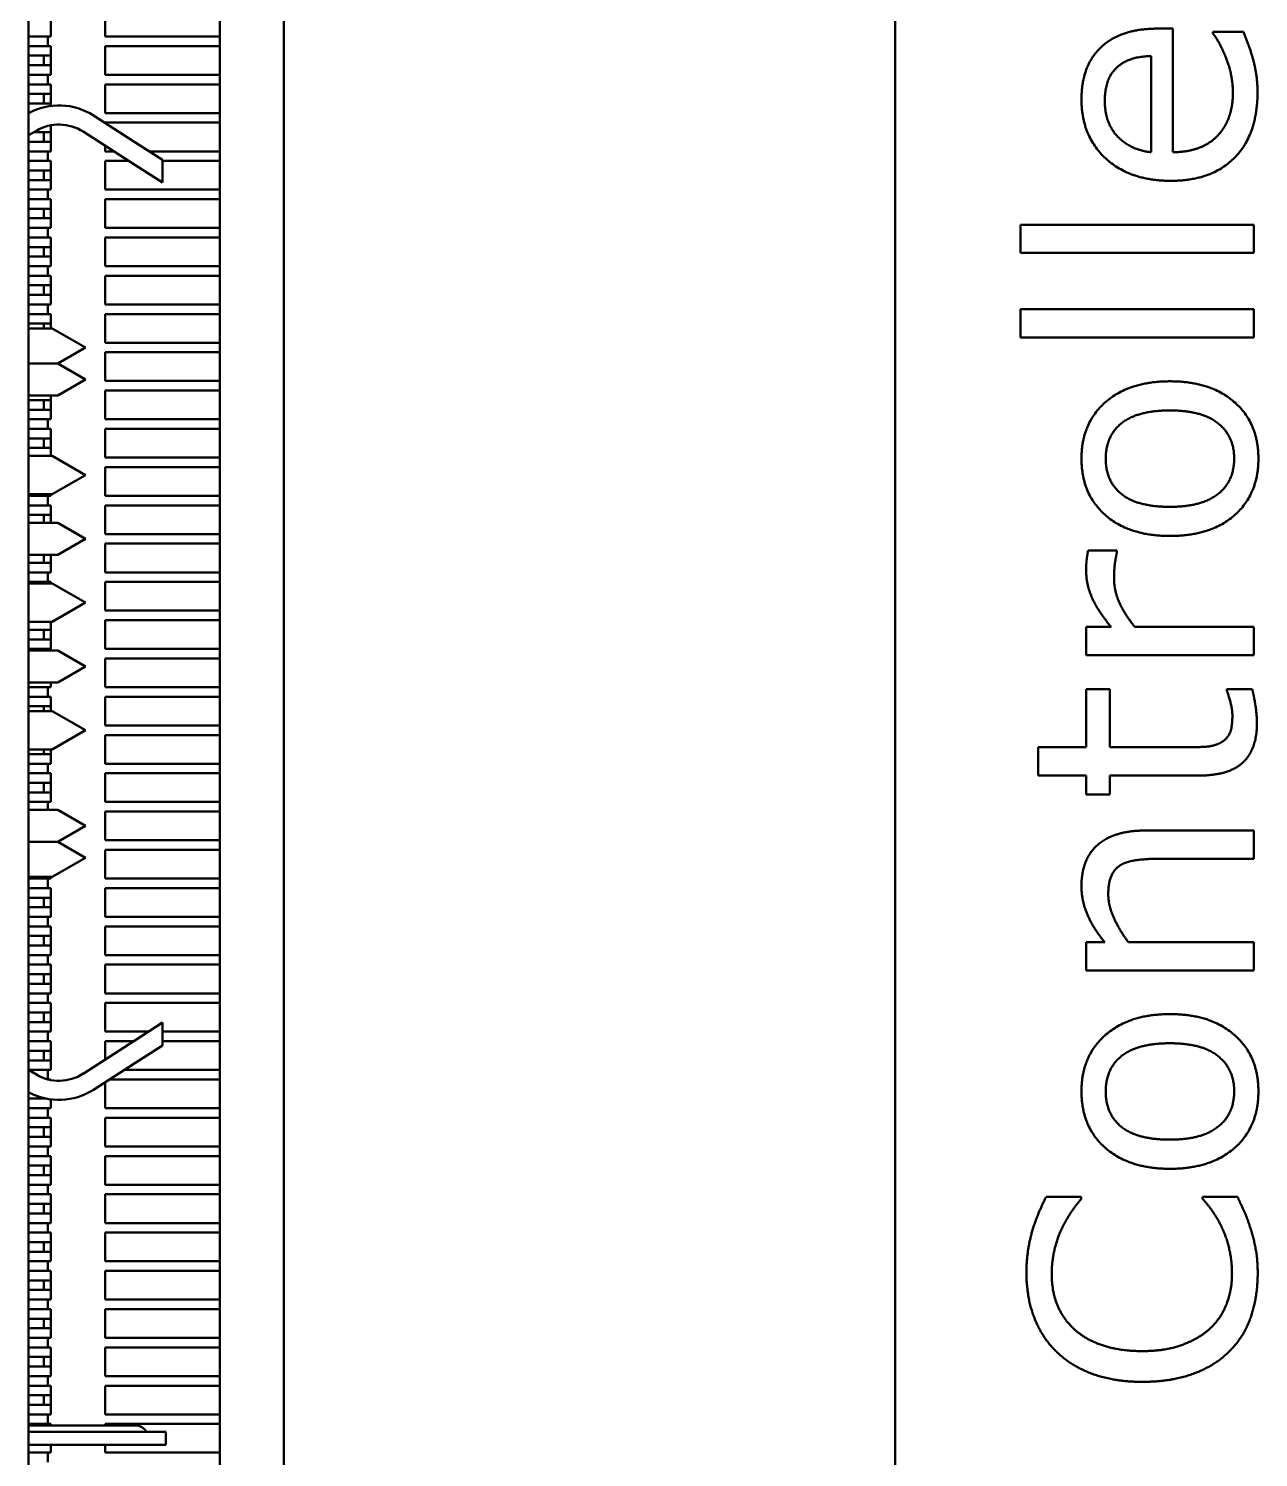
# Model space of a CAD drawing. Header units: millimetres. Extents: x 3118 to 4801, y 919 to 1849.
# Drawn here: x 3333.26 to 3352.54, y 1596.98 to 1619.38 of the extents above; entities that cross this region are included whole.
import ezdxf

# ---------------------------------------------------------------- set-up
doc = ezdxf.new("R2010")
doc.units = ezdxf.units.MM
doc.header["$LTSCALE"] = 1.8
doc.layers.add('외형선(ISO)', color=7, linetype='Continuous', lineweight=50)

msp = doc.modelspace()

# ---------------------------------------------------------------- linework, layer by layer
at = {"layer": '외형선(ISO)'}
for p, q in [((3336.26, 1642.327), (3336.26, 1548.727)), ((3333.26, 1640.527), (3333.26, 1550.527)), ((3337.26, 1639.227), (3337.26, 1551.827)), ((3346.845, 1551.827), (3346.845, 1639.227)), ((3333.61, 1619.702), (3333.61, 1619.252)), ((3334.46, 1619.702), (3334.46, 1619.252)), ((3333.56, 1619.252), (3333.26, 1619.252)), ((3333.61, 1619.252), (3333.56, 1619.252)), ((3333.56, 1619.252), (3333.56, 1619.102)), ((3336.26, 1619.252), (3334.46, 1619.252)), ((3351.198, 1619.376), (3350.958, 1619.376)), ((3351.198, 1617.439), (3351.198, 1619.376)), ((3351.824, 1619.324), (3351.824, 1619.302)), ((3352.307, 1619.324), (3351.824, 1619.324)), ((3333.56, 1619.102), (3333.26, 1619.102)), ((3333.61, 1619.102), (3333.56, 1619.102)), ((3333.61, 1619.102), (3333.61, 1618.652)), ((3334.46, 1619.102), (3334.46, 1618.652)), ((3336.26, 1619.102), (3334.46, 1619.102)), ((3333.498, 1618.952), (3333.26, 1618.952)), ((3333.498, 1618.802), (3333.26, 1618.802)), ((3333.61, 1618.952), (3333.498, 1618.952)), ((3333.498, 1618.952), (3333.498, 1618.802)), ((3333.61, 1618.802), (3333.498, 1618.802)), ((3350.861, 1618.944), (3350.861, 1617.439)), ((3333.56, 1618.652), (3333.26, 1618.652)), ((3333.61, 1618.652), (3333.56, 1618.652)), ((3333.56, 1618.652), (3333.56, 1618.502)), ((3336.26, 1618.652), (3334.46, 1618.652)), ((3333.56, 1618.502), (3333.26, 1618.502)), ((3333.498, 1618.352), (3333.26, 1618.352)), ((3333.61, 1618.352), (3333.498, 1618.352)), ((3333.498, 1618.352), (3333.498, 1618.202)), ((3333.61, 1618.502), (3333.56, 1618.502)), ((3333.61, 1618.502), (3333.61, 1618.164)), ((3334.46, 1618.502), (3334.46, 1618.052)), ((3336.26, 1618.502), (3334.46, 1618.502)), ((3333.498, 1618.202), (3333.26, 1618.202)), ((3333.61, 1618.202), (3333.498, 1618.202)), ((3333.262, 1618.052), (3333.26, 1618.052)), ((3334.924, 1617.598), (3334.278, 1618.014)), ((3336.26, 1618.052), (3334.46, 1618.052)), ((3334.46, 1617.902), (3334.46, 1617.897)), ((3336.26, 1617.902), (3334.46, 1617.902)), ((3333.26, 1617.704), (3333.383, 1617.776)), ((3333.498, 1617.752), (3333.342, 1617.752)), ((3333.61, 1617.752), (3333.498, 1617.752)), ((3333.498, 1617.752), (3333.498, 1617.602)), ((3333.61, 1617.861), (3333.61, 1617.452)), ((3334.924, 1617.241), (3334.116, 1617.761)), ((3333.498, 1617.602), (3333.26, 1617.602)), ((3333.61, 1617.602), (3333.498, 1617.602)), ((3334.46, 1617.54), (3334.46, 1617.452)), ((3335.36, 1617.318), (3334.924, 1617.598)), ((3333.56, 1617.452), (3333.26, 1617.452)), ((3333.56, 1617.302), (3333.26, 1617.302)), ((3333.61, 1617.452), (3333.56, 1617.452)), ((3333.56, 1617.452), (3333.56, 1617.302)), ((3333.61, 1617.302), (3333.56, 1617.302)), ((3333.61, 1617.302), (3333.61, 1616.852)), ((3334.596, 1617.452), (3334.46, 1617.452)), ((3334.46, 1617.302), (3334.46, 1616.852)), ((3334.829, 1617.302), (3334.46, 1617.302)), ((3335.36, 1616.961), (3334.924, 1617.241)), ((3336.26, 1617.452), (3335.151, 1617.452)), ((3335.36, 1617.318), (3335.36, 1616.961)), ((3336.26, 1617.302), (3335.36, 1617.302)), ((3333.498, 1617.152), (3333.26, 1617.152)), ((3333.61, 1617.152), (3333.498, 1617.152)), ((3333.498, 1617.152), (3333.498, 1617.002)), ((3333.498, 1617.002), (3333.26, 1617.002)), ((3333.56, 1616.852), (3333.26, 1616.852)), ((3333.61, 1617.002), (3333.498, 1617.002)), ((3333.61, 1616.852), (3333.56, 1616.852)), ((3333.56, 1616.852), (3333.56, 1616.702)), ((3336.26, 1616.852), (3334.46, 1616.852)), ((3333.56, 1616.702), (3333.26, 1616.702)), ((3333.61, 1616.702), (3333.56, 1616.702)), ((3333.61, 1616.702), (3333.61, 1616.252)), ((3334.46, 1616.702), (3334.46, 1616.252)), ((3336.26, 1616.702), (3334.46, 1616.702)), ((3333.498, 1616.552), (3333.26, 1616.552)), ((3333.498, 1616.402), (3333.26, 1616.402)), ((3333.61, 1616.552), (3333.498, 1616.552)), ((3333.498, 1616.552), (3333.498, 1616.402)), ((3333.61, 1616.402), (3333.498, 1616.402)), ((3333.56, 1616.252), (3333.26, 1616.252)), ((3333.61, 1616.252), (3333.56, 1616.252)), ((3333.56, 1616.252), (3333.56, 1616.102)), ((3336.26, 1616.252), (3334.46, 1616.252)), ((3348.81, 1616.302), (3348.81, 1615.859)), ((3352.467, 1616.302), (3348.81, 1616.302)), ((3352.467, 1615.859), (3352.467, 1616.302)), ((3333.56, 1616.102), (3333.26, 1616.102)), ((3333.498, 1615.952), (3333.26, 1615.952)), ((3333.61, 1615.952), (3333.498, 1615.952)), ((3333.498, 1615.952), (3333.498, 1615.802)), ((3333.61, 1616.102), (3333.56, 1616.102)), ((3333.61, 1616.102), (3333.61, 1615.652)), ((3334.46, 1616.102), (3334.46, 1615.652)), ((3336.26, 1616.102), (3334.46, 1616.102)), ((3333.498, 1615.802), (3333.26, 1615.802)), ((3333.61, 1615.802), (3333.498, 1615.802)), ((3348.81, 1615.859), (3352.467, 1615.859)), ((3333.56, 1615.652), (3333.26, 1615.652)), ((3333.56, 1615.502), (3333.26, 1615.502)), ((3333.61, 1615.652), (3333.56, 1615.652)), ((3333.56, 1615.652), (3333.56, 1615.502)), ((3333.61, 1615.502), (3333.56, 1615.502)), ((3333.61, 1615.502), (3333.61, 1615.052)), ((3336.26, 1615.652), (3334.46, 1615.652)), ((3334.46, 1615.502), (3334.46, 1615.052)), ((3336.26, 1615.502), (3334.46, 1615.502)), ((3333.498, 1615.352), (3333.26, 1615.352)), ((3333.61, 1615.352), (3333.498, 1615.352)), ((3333.498, 1615.352), (3333.498, 1615.202)), ((3333.498, 1615.202), (3333.26, 1615.202)), ((3333.56, 1615.052), (3333.26, 1615.052)), ((3333.61, 1615.202), (3333.498, 1615.202)), ((3333.61, 1615.052), (3333.56, 1615.052)), ((3333.56, 1615.052), (3333.56, 1614.902)), ((3336.26, 1615.052), (3334.46, 1615.052)), ((3333.56, 1614.902), (3333.26, 1614.902)), ((3333.61, 1614.902), (3333.56, 1614.902)), ((3333.61, 1614.902), (3333.61, 1614.677)), ((3334.46, 1614.902), (3334.46, 1614.452)), ((3336.26, 1614.902), (3334.46, 1614.902)), ((3348.81, 1614.979), (3348.81, 1614.536)), ((3352.467, 1614.979), (3348.81, 1614.979)), ((3352.467, 1614.536), (3352.467, 1614.979)), ((3333.498, 1614.752), (3333.26, 1614.752)), ((3333.26, 1614.677), (3333.63, 1614.677)), ((3333.61, 1614.752), (3333.498, 1614.752)), ((3333.498, 1614.752), (3333.498, 1614.677)), ((3333.63, 1614.677), (3334.15, 1614.377)), ((3334.15, 1614.377), (3333.717, 1614.127)), ((3336.26, 1614.452), (3334.46, 1614.452)), ((3348.81, 1614.536), (3352.467, 1614.536)), ((3333.26, 1614.127), (3333.717, 1614.127)), ((3333.717, 1614.127), (3334.15, 1613.877)), ((3334.46, 1614.302), (3334.46, 1613.852)), ((3336.26, 1614.302), (3334.46, 1614.302)), ((3334.15, 1613.877), (3333.717, 1613.627)), ((3336.26, 1613.852), (3334.46, 1613.852)), ((3334.46, 1613.702), (3334.46, 1613.252)), ((3336.26, 1613.702), (3334.46, 1613.702)), ((3333.717, 1613.627), (3333.26, 1613.627)), ((3333.498, 1613.552), (3333.26, 1613.552)), ((3333.61, 1613.552), (3333.498, 1613.552)), ((3333.498, 1613.552), (3333.498, 1613.402)), ((3333.61, 1613.627), (3333.61, 1613.252)), ((3333.498, 1613.402), (3333.26, 1613.402)), ((3333.56, 1613.252), (3333.26, 1613.252)), ((3333.61, 1613.402), (3333.498, 1613.402)), ((3333.61, 1613.252), (3333.56, 1613.252)), ((3333.56, 1613.252), (3333.56, 1613.102)), ((3336.26, 1613.252), (3334.46, 1613.252)), ((3333.56, 1613.102), (3333.26, 1613.102)), ((3333.61, 1613.102), (3333.56, 1613.102)), ((3333.61, 1613.102), (3333.61, 1612.677)), ((3334.46, 1613.102), (3334.46, 1612.652)), ((3336.26, 1613.102), (3334.46, 1613.102)), ((3333.498, 1612.952), (3333.26, 1612.952)), ((3333.498, 1612.802), (3333.26, 1612.802)), ((3333.61, 1612.952), (3333.498, 1612.952)), ((3333.498, 1612.952), (3333.498, 1612.802)), ((3333.61, 1612.802), (3333.498, 1612.802)), ((3333.26, 1612.677), (3333.63, 1612.677)), ((3333.63, 1612.677), (3334.15, 1612.377)), ((3336.26, 1612.652), (3334.46, 1612.652)), ((3334.15, 1612.377), (3333.63, 1612.077)), ((3334.46, 1612.502), (3334.46, 1612.052)), ((3336.26, 1612.502), (3334.46, 1612.502)), ((3333.63, 1612.077), (3333.26, 1612.077)), ((3333.56, 1612.052), (3333.26, 1612.052)), ((3333.56, 1611.902), (3333.26, 1611.902)), ((3333.61, 1612.052), (3333.56, 1612.052)), ((3333.56, 1612.052), (3333.56, 1611.902)), ((3333.61, 1611.902), (3333.56, 1611.902)), ((3333.61, 1612.077), (3333.61, 1612.052)), ((3333.61, 1611.902), (3333.61, 1611.627)), ((3336.26, 1612.052), (3334.46, 1612.052)), ((3334.46, 1611.902), (3334.46, 1611.452)), ((3336.26, 1611.902), (3334.46, 1611.902)), ((3333.498, 1611.752), (3333.26, 1611.752)), ((3333.61, 1611.752), (3333.498, 1611.752)), ((3333.498, 1611.752), (3333.498, 1611.627)), ((3333.717, 1611.627), (3333.26, 1611.627)), ((3333.717, 1611.627), (3334.15, 1611.377)), ((3336.26, 1611.452), (3334.46, 1611.452)), ((3334.15, 1611.377), (3333.717, 1611.127)), ((3334.46, 1611.302), (3334.46, 1610.852)), ((3336.26, 1611.302), (3334.46, 1611.302)), ((3350.324, 1611.193), (3349.87, 1611.193)), ((3350.324, 1611.17), (3350.324, 1611.193)), ((3333.26, 1611.127), (3333.717, 1611.127)), ((3333.498, 1611.002), (3333.26, 1611.002)), ((3333.498, 1611.127), (3333.498, 1611.002)), ((3333.61, 1611.002), (3333.498, 1611.002)), ((3333.61, 1611.127), (3333.61, 1610.852)), ((3333.56, 1610.852), (3333.26, 1610.852)), ((3333.61, 1610.852), (3333.56, 1610.852)), ((3333.56, 1610.852), (3333.56, 1610.702)), ((3336.26, 1610.852), (3334.46, 1610.852)), ((3333.56, 1610.702), (3333.26, 1610.702)), ((3333.26, 1610.677), (3333.63, 1610.677)), ((3333.61, 1610.702), (3333.56, 1610.702)), ((3333.61, 1610.702), (3333.61, 1610.677)), ((3333.63, 1610.677), (3334.15, 1610.377)), ((3334.46, 1610.702), (3334.46, 1610.252)), ((3336.26, 1610.702), (3334.46, 1610.702)), ((3334.15, 1610.377), (3333.63, 1610.077)), ((3333.63, 1610.077), (3333.26, 1610.077)), ((3333.61, 1610.077), (3333.61, 1609.652)), ((3336.26, 1610.252), (3334.46, 1610.252)), ((3334.46, 1610.102), (3334.46, 1609.652)), ((3336.26, 1610.102), (3334.46, 1610.102)), ((3333.498, 1609.952), (3333.26, 1609.952)), ((3333.61, 1609.952), (3333.498, 1609.952)), ((3333.498, 1609.952), (3333.498, 1609.802)), ((3349.841, 1609.996), (3349.841, 1609.553)), ((3350.23, 1609.996), (3349.841, 1609.996)), ((3352.467, 1609.996), (3350.604, 1609.996)), ((3352.467, 1609.553), (3352.467, 1609.996)), ((3333.498, 1609.802), (3333.26, 1609.802)), ((3333.56, 1609.652), (3333.26, 1609.652)), ((3333.717, 1609.627), (3333.26, 1609.627)), ((3333.61, 1609.802), (3333.498, 1609.802)), ((3333.61, 1609.652), (3333.56, 1609.652)), ((3333.56, 1609.652), (3333.56, 1609.627)), ((3333.717, 1609.627), (3334.15, 1609.377)), ((3336.26, 1609.652), (3334.46, 1609.652)), ((3334.46, 1609.502), (3334.46, 1609.052)), ((3336.26, 1609.502), (3334.46, 1609.502)), ((3349.841, 1609.553), (3352.467, 1609.553)), ((3334.15, 1609.377), (3333.717, 1609.127)), ((3333.26, 1609.127), (3333.717, 1609.127)), ((3333.56, 1609.052), (3333.26, 1609.052)), ((3333.61, 1609.052), (3333.56, 1609.052)), ((3333.56, 1609.052), (3333.56, 1608.902)), ((3333.61, 1609.127), (3333.61, 1609.052)), ((3336.26, 1609.052), (3334.46, 1609.052)), ((3349.841, 1609.019), (3349.841, 1608.11)), ((3350.213, 1609.019), (3349.841, 1609.019)), ((3350.213, 1608.11), (3350.213, 1609.019)), ((3352.047, 1609.019), (3352.047, 1608.996)), ((3352.444, 1609.019), (3352.047, 1609.019)), ((3333.56, 1608.902), (3333.26, 1608.902)), ((3333.498, 1608.752), (3333.26, 1608.752)), ((3333.61, 1608.752), (3333.498, 1608.752)), ((3333.498, 1608.752), (3333.498, 1608.677)), ((3333.61, 1608.902), (3333.56, 1608.902)), ((3333.61, 1608.902), (3333.61, 1608.677)), ((3334.46, 1608.902), (3334.46, 1608.452)), ((3336.26, 1608.902), (3334.46, 1608.902)), ((3333.26, 1608.677), (3333.63, 1608.677)), ((3333.63, 1608.677), (3334.15, 1608.377)), ((3334.15, 1608.377), (3333.63, 1608.077)), ((3336.26, 1608.452), (3334.46, 1608.452)), ((3334.46, 1608.302), (3334.46, 1607.852)), ((3336.26, 1608.302), (3334.46, 1608.302)), ((3333.63, 1608.077), (3333.26, 1608.077)), ((3333.498, 1608.077), (3333.498, 1608.002)), ((3333.61, 1608.077), (3333.61, 1607.852)), ((3349.087, 1608.11), (3349.087, 1607.667)), ((3349.841, 1608.11), (3349.087, 1608.11)), ((3351.41, 1608.11), (3350.213, 1608.11)), ((3333.498, 1608.002), (3333.26, 1608.002)), ((3333.56, 1607.852), (3333.26, 1607.852)), ((3333.61, 1608.002), (3333.498, 1608.002)), ((3333.61, 1607.852), (3333.56, 1607.852)), ((3333.56, 1607.852), (3333.56, 1607.702)), ((3336.26, 1607.852), (3334.46, 1607.852)), ((3333.56, 1607.702), (3333.26, 1607.702)), ((3333.61, 1607.702), (3333.56, 1607.702)), ((3333.61, 1607.702), (3333.61, 1607.252)), ((3334.46, 1607.702), (3334.46, 1607.252)), ((3336.26, 1607.702), (3334.46, 1607.702)), ((3349.087, 1607.667), (3349.841, 1607.667)), ((3349.841, 1607.667), (3349.841, 1607.37)), ((3350.213, 1607.667), (3351.61, 1607.667)), ((3350.213, 1607.37), (3350.213, 1607.667)), ((3333.498, 1607.552), (3333.26, 1607.552)), ((3333.498, 1607.402), (3333.26, 1607.402)), ((3333.61, 1607.552), (3333.498, 1607.552)), ((3333.498, 1607.552), (3333.498, 1607.402)), ((3333.61, 1607.402), (3333.498, 1607.402)), ((3333.56, 1607.252), (3333.26, 1607.252)), ((3333.61, 1607.252), (3333.56, 1607.252)), ((3333.56, 1607.252), (3333.56, 1607.127)), ((3336.26, 1607.252), (3334.46, 1607.252)), ((3349.841, 1607.37), (3350.213, 1607.37)), ((3333.26, 1607.127), (3333.717, 1607.127)), ((3333.717, 1607.127), (3334.15, 1606.877)), ((3334.46, 1607.102), (3334.46, 1606.652)), ((3336.26, 1607.102), (3334.46, 1607.102)), ((3334.15, 1606.877), (3333.717, 1606.627)), ((3352.467, 1606.804), (3350.761, 1606.804)), ((3352.467, 1606.362), (3352.467, 1606.804)), ((3333.717, 1606.627), (3333.26, 1606.627)), ((3333.717, 1606.627), (3334.15, 1606.377)), ((3336.26, 1606.652), (3334.46, 1606.652)), ((3334.46, 1606.502), (3334.46, 1606.052)), ((3336.26, 1606.502), (3334.46, 1606.502)), ((3334.15, 1606.377), (3333.63, 1606.077)), ((3350.97, 1606.362), (3352.467, 1606.362)), ((3333.63, 1606.077), (3333.26, 1606.077)), ((3333.56, 1606.052), (3333.26, 1606.052)), ((3333.61, 1606.052), (3333.56, 1606.052)), ((3333.56, 1606.052), (3333.56, 1605.902)), ((3333.61, 1606.077), (3333.61, 1606.052)), ((3336.26, 1606.052), (3334.46, 1606.052)), ((3333.56, 1605.902), (3333.26, 1605.902)), ((3333.61, 1605.902), (3333.56, 1605.902)), ((3333.61, 1605.902), (3333.61, 1605.452)), ((3334.46, 1605.902), (3334.46, 1605.452)), ((3336.26, 1605.902), (3334.46, 1605.902)), ((3333.498, 1605.752), (3333.26, 1605.752)), ((3333.498, 1605.602), (3333.26, 1605.602)), ((3333.61, 1605.752), (3333.498, 1605.752)), ((3333.498, 1605.752), (3333.498, 1605.602)), ((3333.61, 1605.602), (3333.498, 1605.602)), ((3333.56, 1605.452), (3333.26, 1605.452)), ((3333.61, 1605.452), (3333.56, 1605.452)), ((3333.56, 1605.452), (3333.56, 1605.302)), ((3336.26, 1605.452), (3334.46, 1605.452)), ((3333.56, 1605.302), (3333.26, 1605.302)), ((3333.498, 1605.152), (3333.26, 1605.152)), ((3333.61, 1605.152), (3333.498, 1605.152)), ((3333.498, 1605.152), (3333.498, 1605.002)), ((3333.61, 1605.302), (3333.56, 1605.302)), ((3333.61, 1605.302), (3333.61, 1604.852)), ((3334.46, 1605.302), (3334.46, 1604.852)), ((3336.26, 1605.302), (3334.46, 1605.302)), ((3333.498, 1605.002), (3333.26, 1605.002)), ((3333.61, 1605.002), (3333.498, 1605.002)), ((3349.841, 1605.053), (3349.841, 1604.61)), ((3350.133, 1605.053), (3349.841, 1605.053)), ((3352.467, 1605.053), (3350.504, 1605.053)), ((3352.467, 1604.61), (3352.467, 1605.053)), ((3333.56, 1604.852), (3333.26, 1604.852)), ((3333.56, 1604.702), (3333.26, 1604.702)), ((3333.61, 1604.852), (3333.56, 1604.852)), ((3333.56, 1604.852), (3333.56, 1604.702)), ((3333.61, 1604.702), (3333.56, 1604.702)), ((3333.61, 1604.702), (3333.61, 1604.252)), ((3336.26, 1604.852), (3334.46, 1604.852)), ((3334.46, 1604.702), (3334.46, 1604.252)), ((3336.26, 1604.702), (3334.46, 1604.702)), ((3333.498, 1604.552), (3333.26, 1604.552)), ((3333.61, 1604.552), (3333.498, 1604.552)), ((3333.498, 1604.552), (3333.498, 1604.402)), ((3349.841, 1604.61), (3352.467, 1604.61)), ((3333.498, 1604.402), (3333.26, 1604.402)), ((3333.56, 1604.252), (3333.26, 1604.252)), ((3333.61, 1604.402), (3333.498, 1604.402)), ((3333.61, 1604.252), (3333.56, 1604.252)), ((3333.56, 1604.252), (3333.56, 1604.102)), ((3336.26, 1604.252), (3334.46, 1604.252)), ((3333.56, 1604.102), (3333.26, 1604.102)), ((3333.61, 1604.102), (3333.56, 1604.102)), ((3333.61, 1604.102), (3333.61, 1603.652)), ((3334.46, 1604.102), (3334.46, 1603.652)), ((3336.26, 1604.102), (3334.46, 1604.102)), ((3333.498, 1603.952), (3333.26, 1603.952)), ((3333.498, 1603.802), (3333.26, 1603.802)), ((3333.61, 1603.952), (3333.498, 1603.952)), ((3333.498, 1603.952), (3333.498, 1603.802)), ((3333.61, 1603.802), (3333.498, 1603.802)), ((3334.924, 1603.513), (3335.36, 1603.793)), ((3335.36, 1603.437), (3335.36, 1603.793)), ((3333.56, 1603.652), (3333.26, 1603.652)), ((3333.61, 1603.652), (3333.56, 1603.652)), ((3333.56, 1603.652), (3333.56, 1603.502)), ((3335.14, 1603.652), (3334.46, 1603.652)), ((3336.26, 1603.652), (3335.36, 1603.652)), ((3333.56, 1603.502), (3333.26, 1603.502)), ((3333.498, 1603.352), (3333.26, 1603.352)), ((3333.61, 1603.352), (3333.498, 1603.352)), ((3333.498, 1603.352), (3333.498, 1603.202)), ((3333.61, 1603.502), (3333.56, 1603.502)), ((3333.61, 1603.502), (3333.61, 1603.052)), ((3334.116, 1602.993), (3334.924, 1603.513)), ((3334.46, 1603.502), (3334.46, 1603.214)), ((3334.907, 1603.502), (3334.46, 1603.502)), ((3334.924, 1603.157), (3335.36, 1603.437)), ((3336.26, 1603.502), (3335.36, 1603.502)), ((3333.498, 1603.202), (3333.26, 1603.202)), ((3333.61, 1603.202), (3333.498, 1603.202)), ((3334.278, 1602.741), (3334.924, 1603.157)), ((3333.56, 1603.052), (3333.26, 1603.052)), ((3333.383, 1602.978), (3333.26, 1603.051)), ((3333.61, 1603.052), (3333.56, 1603.052)), ((3333.56, 1603.052), (3333.56, 1602.905)), ((3333.61, 1602.902), (3333.57, 1602.902)), ((3333.61, 1602.902), (3333.61, 1602.894)), ((3336.26, 1602.902), (3334.529, 1602.902)), ((3336.26, 1603.052), (3334.762, 1603.052)), ((3334.46, 1602.858), (3334.46, 1602.452)), ((3333.498, 1602.602), (3333.26, 1602.602)), ((3333.56, 1602.452), (3333.26, 1602.452)), ((3333.498, 1602.611), (3333.498, 1602.602)), ((3333.537, 1602.602), (3333.498, 1602.602)), ((3333.61, 1602.452), (3333.56, 1602.452)), ((3333.56, 1602.452), (3333.56, 1602.302)), ((3333.61, 1602.59), (3333.61, 1602.452)), ((3336.26, 1602.452), (3334.46, 1602.452)), ((3333.56, 1602.302), (3333.26, 1602.302)), ((3333.61, 1602.302), (3333.56, 1602.302)), ((3333.61, 1602.302), (3333.61, 1601.852)), ((3334.46, 1602.302), (3334.46, 1601.852)), ((3336.26, 1602.302), (3334.46, 1602.302)), ((3333.498, 1602.152), (3333.26, 1602.152)), ((3333.498, 1602.002), (3333.26, 1602.002)), ((3333.61, 1602.152), (3333.498, 1602.152)), ((3333.498, 1602.152), (3333.498, 1602.002)), ((3333.61, 1602.002), (3333.498, 1602.002)), ((3333.56, 1601.852), (3333.26, 1601.852)), ((3333.61, 1601.852), (3333.56, 1601.852)), ((3333.56, 1601.852), (3333.56, 1601.702)), ((3336.26, 1601.852), (3334.46, 1601.852)), ((3333.56, 1601.702), (3333.26, 1601.702)), ((3333.498, 1601.552), (3333.26, 1601.552)), ((3333.61, 1601.552), (3333.498, 1601.552)), ((3333.498, 1601.552), (3333.498, 1601.402)), ((3333.61, 1601.702), (3333.56, 1601.702)), ((3333.61, 1601.702), (3333.61, 1601.252)), ((3334.46, 1601.702), (3334.46, 1601.252)), ((3336.26, 1601.702), (3334.46, 1601.702)), ((3333.498, 1601.402), (3333.26, 1601.402)), ((3333.61, 1601.402), (3333.498, 1601.402)), ((3333.56, 1601.252), (3333.26, 1601.252)), ((3333.56, 1601.102), (3333.26, 1601.102)), ((3333.61, 1601.252), (3333.56, 1601.252)), ((3333.56, 1601.252), (3333.56, 1601.102)), ((3333.61, 1601.102), (3333.56, 1601.102)), ((3333.61, 1601.102), (3333.61, 1600.652)), ((3336.26, 1601.252), (3334.46, 1601.252)), ((3334.46, 1601.102), (3334.46, 1600.652)), ((3336.26, 1601.102), (3334.46, 1601.102)), ((3333.498, 1600.952), (3333.26, 1600.952)), ((3333.61, 1600.952), (3333.498, 1600.952)), ((3333.498, 1600.952), (3333.498, 1600.802)), ((3349.764, 1601.064), (3349.213, 1601.064)), ((3349.764, 1601.03), (3349.764, 1601.064)), ((3351.667, 1601.064), (3351.667, 1601.03)), ((3352.213, 1601.064), (3351.667, 1601.064)), ((3333.498, 1600.802), (3333.26, 1600.802)), ((3333.61, 1600.802), (3333.498, 1600.802)), ((3333.56, 1600.652), (3333.26, 1600.652)), ((3333.56, 1600.502), (3333.26, 1600.502)), ((3333.61, 1600.652), (3333.56, 1600.652)), ((3333.56, 1600.652), (3333.56, 1600.502)), ((3333.61, 1600.502), (3333.56, 1600.502)), ((3333.61, 1600.502), (3333.61, 1600.052)), ((3336.26, 1600.652), (3334.46, 1600.652)), ((3334.46, 1600.502), (3334.46, 1600.052)), ((3336.26, 1600.502), (3334.46, 1600.502)), ((3333.498, 1600.352), (3333.26, 1600.352)), ((3333.61, 1600.352), (3333.498, 1600.352)), ((3333.498, 1600.352), (3333.498, 1600.202)), ((3333.498, 1600.202), (3333.26, 1600.202)), ((3333.56, 1600.052), (3333.26, 1600.052)), ((3333.61, 1600.202), (3333.498, 1600.202)), ((3333.61, 1600.052), (3333.56, 1600.052)), ((3333.56, 1600.052), (3333.56, 1599.902)), ((3336.26, 1600.052), (3334.46, 1600.052)), ((3333.56, 1599.902), (3333.26, 1599.902)), ((3333.61, 1599.902), (3333.56, 1599.902)), ((3333.61, 1599.902), (3333.61, 1599.452)), ((3334.46, 1599.902), (3334.46, 1599.452)), ((3336.26, 1599.902), (3334.46, 1599.902)), ((3333.498, 1599.752), (3333.26, 1599.752)), ((3333.498, 1599.602), (3333.26, 1599.602)), ((3333.61, 1599.752), (3333.498, 1599.752)), ((3333.498, 1599.752), (3333.498, 1599.602)), ((3333.61, 1599.602), (3333.498, 1599.602)), ((3333.56, 1599.452), (3333.26, 1599.452)), ((3333.61, 1599.452), (3333.56, 1599.452)), ((3333.56, 1599.452), (3333.56, 1599.302)), ((3336.26, 1599.452), (3334.46, 1599.452)), ((3333.56, 1599.302), (3333.26, 1599.302)), ((3333.498, 1599.152), (3333.26, 1599.152)), ((3333.61, 1599.152), (3333.498, 1599.152)), ((3333.498, 1599.152), (3333.498, 1599.002)), ((3333.61, 1599.302), (3333.56, 1599.302)), ((3333.61, 1599.302), (3333.61, 1598.852)), ((3334.46, 1599.302), (3334.46, 1598.852)), ((3336.26, 1599.302), (3334.46, 1599.302)), ((3333.498, 1599.002), (3333.26, 1599.002)), ((3333.61, 1599.002), (3333.498, 1599.002)), ((3333.56, 1598.852), (3333.26, 1598.852)), ((3333.56, 1598.702), (3333.26, 1598.702)), ((3333.61, 1598.852), (3333.56, 1598.852)), ((3333.56, 1598.852), (3333.56, 1598.702)), ((3333.61, 1598.702), (3333.56, 1598.702)), ((3333.61, 1598.702), (3333.61, 1598.252)), ((3336.26, 1598.852), (3334.46, 1598.852)), ((3334.46, 1598.702), (3334.46, 1598.252)), ((3336.26, 1598.702), (3334.46, 1598.702)), ((3333.498, 1598.552), (3333.26, 1598.552)), ((3333.61, 1598.552), (3333.498, 1598.552)), ((3333.498, 1598.552), (3333.498, 1598.402)), ((3333.498, 1598.402), (3333.26, 1598.402)), ((3333.56, 1598.252), (3333.26, 1598.252)), ((3333.61, 1598.402), (3333.498, 1598.402)), ((3333.61, 1598.252), (3333.56, 1598.252)), ((3333.56, 1598.252), (3333.56, 1598.102)), ((3336.26, 1598.252), (3334.46, 1598.252)), ((3333.56, 1598.102), (3333.26, 1598.102)), ((3333.61, 1598.102), (3333.56, 1598.102)), ((3333.61, 1598.102), (3333.61, 1597.652)), ((3334.46, 1598.102), (3334.46, 1597.652)), ((3336.26, 1598.102), (3334.46, 1598.102)), ((3333.498, 1597.952), (3333.26, 1597.952)), ((3333.498, 1597.802), (3333.26, 1597.802)), ((3333.61, 1597.952), (3333.498, 1597.952)), ((3333.498, 1597.952), (3333.498, 1597.802)), ((3333.61, 1597.802), (3333.498, 1597.802)), ((3333.56, 1597.652), (3333.26, 1597.652)), ((3333.61, 1597.652), (3333.56, 1597.652)), ((3333.56, 1597.652), (3333.56, 1597.502)), ((3336.26, 1597.652), (3334.46, 1597.652)), ((3333.56, 1597.502), (3333.26, 1597.502)), ((3333.26, 1597.477), (3334.81, 1597.477)), ((3334.81, 1597.377), (3333.26, 1597.377)), ((3333.61, 1597.502), (3333.56, 1597.502)), ((3333.61, 1597.502), (3333.61, 1597.477)), ((3334.46, 1597.502), (3334.46, 1597.477)), ((3336.26, 1597.502), (3334.46, 1597.502)), ((3334.936, 1597.477), (3334.81, 1597.477)), ((3334.81, 1597.377), (3335.41, 1597.377)), ((3335.41, 1597.177), (3335.41, 1597.377)), ((3334.81, 1597.177), (3333.26, 1597.177)), ((3333.61, 1597.177), (3333.61, 1597.052)), ((3334.46, 1597.177), (3334.46, 1597.052)), ((3334.81, 1597.177), (3335.41, 1597.177)), ((3333.56, 1597.052), (3333.26, 1597.052)), ((3333.61, 1597.052), (3333.56, 1597.052)), ((3333.56, 1597.052), (3333.56, 1596.902)), ((3336.26, 1597.052), (3334.46, 1597.052))]:
    msp.add_line(p, q, dxfattribs=at)
for centre, radius, start, end in [((3333.737, 1617.172), 1, 57.2566, 118.5203), ((3333.737, 1617.172), 0.7, 57.2566, 120.3748), ((3333.737, 1603.582), 0.7, 239.6252, 302.7434), ((3333.737, 1603.582), 1, 241.4797, 302.7434), ((3334.936, 1597.277), 0.2, 30, 90)]:
    msp.add_arc(centre, radius, start, end, dxfattribs=at)
for points in [[(3350.958, 1619.376), (3350.387, 1619.376), (3349.767, 1618.799), (3349.767, 1618.267)], [(3351.824, 1619.302), (3351.927, 1619.184), (3352.141, 1618.642), (3352.141, 1618.373)], [(3352.527, 1618.379), (3352.527, 1618.636), (3352.401, 1619.102), (3352.307, 1619.324)], [(3350.133, 1618.244), (3350.133, 1618.596), (3350.513, 1618.942), (3350.861, 1618.944)], [(3351.167, 1616.99), (3351.818, 1616.99), (3352.527, 1617.724), (3352.527, 1618.379)], [(3352.141, 1618.373), (3352.141, 1618.17), (3352.027, 1617.833), (3351.916, 1617.713)], [(3349.767, 1618.267), (3349.767, 1617.693), (3350.524, 1616.99), (3351.167, 1616.99)], [(3350.861, 1617.439), (3350.55, 1617.467), (3350.133, 1617.887), (3350.133, 1618.244)], [(3351.916, 1617.713), (3351.801, 1617.584), (3351.441, 1617.439), (3351.198, 1617.439)], [(3351.156, 1613.847), (3350.513, 1613.847), (3349.767, 1613.187), (3349.767, 1612.636)], [(3352.541, 1612.636), (3352.541, 1613.187), (3351.798, 1613.847), (3351.156, 1613.847)], [(3350.147, 1612.636), (3350.147, 1612.99), (3350.644, 1613.39), (3351.156, 1613.39)], [(3351.156, 1613.39), (3351.656, 1613.39), (3352.161, 1612.987), (3352.161, 1612.636)], [(3349.767, 1612.636), (3349.767, 1612.079), (3350.513, 1611.422), (3351.156, 1611.422)], [(3351.156, 1611.879), (3350.644, 1611.879), (3350.147, 1612.276), (3350.147, 1612.636)], [(3352.161, 1612.636), (3352.161, 1612.279), (3351.65, 1611.879), (3351.156, 1611.879)], [(3351.156, 1611.422), (3351.798, 1611.422), (3352.541, 1612.079), (3352.541, 1612.636)], [(3349.87, 1611.193), (3349.853, 1611.09), (3349.841, 1610.987), (3349.841, 1610.87)], [(3350.278, 1610.759), (3350.278, 1610.884), (3350.301, 1611.07), (3350.324, 1611.17)], [(3349.841, 1610.87), (3349.841, 1610.662), (3350.018, 1610.259), (3350.23, 1609.996)], [(3350.604, 1609.996), (3350.458, 1610.173), (3350.278, 1610.553), (3350.278, 1610.759)], [(3352.047, 1608.996), (3352.067, 1608.944), (3352.133, 1608.71), (3352.133, 1608.602)], [(3352.518, 1608.487), (3352.518, 1608.602), (3352.476, 1608.893), (3352.444, 1609.019)], [(3352.133, 1608.602), (3352.133, 1608.416), (3352.047, 1608.236), (3351.953, 1608.184)], [(3351.61, 1607.667), (3352.087, 1607.667), (3352.518, 1608.084), (3352.518, 1608.487)], [(3351.953, 1608.184), (3351.85, 1608.13), (3351.618, 1608.11), (3351.41, 1608.11)], [(3350.761, 1606.804), (3350.278, 1606.804), (3349.767, 1606.359), (3349.767, 1605.933)], [(3350.187, 1605.807), (3350.187, 1605.984), (3350.284, 1606.204), (3350.381, 1606.264)], [(3350.381, 1606.264), (3350.473, 1606.319), (3350.79, 1606.362), (3350.97, 1606.362)], [(3349.767, 1605.933), (3349.767, 1605.702), (3349.958, 1605.259), (3350.133, 1605.053)], [(3350.504, 1605.053), (3350.367, 1605.233), (3350.187, 1605.627), (3350.187, 1605.807)], [(3351.156, 1603.927), (3350.513, 1603.927), (3349.767, 1603.267), (3349.767, 1602.716)], [(3352.541, 1602.716), (3352.541, 1603.267), (3351.798, 1603.927), (3351.156, 1603.927)], [(3350.147, 1602.716), (3350.147, 1603.07), (3350.644, 1603.47), (3351.156, 1603.47)], [(3351.156, 1603.47), (3351.656, 1603.47), (3352.161, 1603.067), (3352.161, 1602.716)], [(3349.767, 1602.716), (3349.767, 1602.159), (3350.513, 1601.502), (3351.156, 1601.502)], [(3351.156, 1601.959), (3350.644, 1601.959), (3350.147, 1602.356), (3350.147, 1602.716)], [(3352.161, 1602.716), (3352.161, 1602.359), (3351.65, 1601.959), (3351.156, 1601.959)], [(3351.156, 1601.502), (3351.798, 1601.502), (3352.541, 1602.159), (3352.541, 1602.716)], [(3349.213, 1601.064), (3349.041, 1600.722), (3348.904, 1600.159), (3348.904, 1599.879)], [(3349.301, 1599.847), (3349.301, 1600.17), (3349.521, 1600.739), (3349.764, 1601.03)], [(3351.667, 1601.03), (3351.896, 1600.776), (3352.127, 1600.187), (3352.127, 1599.85)], [(3352.421, 1600.556), (3352.367, 1600.727), (3352.27, 1600.936), (3352.213, 1601.064)], [(3352.53, 1599.876), (3352.53, 1600.076), (3352.467, 1600.413), (3352.421, 1600.556)], [(3348.904, 1599.879), (3348.904, 1599.493), (3349.144, 1598.859), (3349.373, 1598.636)], [(3349.653, 1598.987), (3349.473, 1599.156), (3349.301, 1599.582), (3349.301, 1599.847)], [(3352.127, 1599.85), (3352.127, 1599.607), (3351.961, 1599.167), (3351.787, 1599.002)], [(3352.087, 1598.642), (3352.316, 1598.87), (3352.53, 1599.493), (3352.53, 1599.876)], [(3350.721, 1598.644), (3350.367, 1598.644), (3349.83, 1598.824), (3349.653, 1598.987)], [(3351.787, 1599.002), (3351.618, 1598.844), (3351.09, 1598.644), (3350.721, 1598.644)], [(3350.721, 1598.162), (3351.176, 1598.162), (3351.864, 1598.416), (3352.087, 1598.642)], [(3349.373, 1598.636), (3349.607, 1598.407), (3350.287, 1598.162), (3350.721, 1598.162)]]:
    msp.add_open_spline(points, degree=2, dxfattribs=at)

doc.saveas('drawing.dxf')
